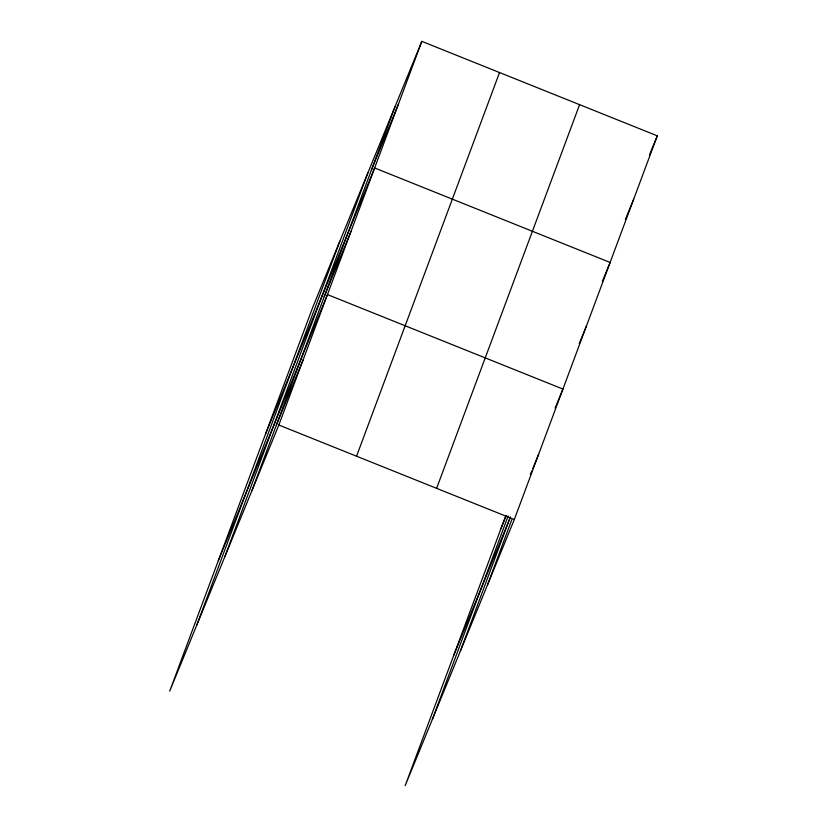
<?xml version="1.0" encoding="UTF-8"?>
<svg xmlns="http://www.w3.org/2000/svg" width="827" height="827" viewBox="0 0 827 827"><rect width="100%" height="100%" fill="white"/><g stroke="black" fill="none" stroke-linecap="round" stroke-linejoin="round"><path stroke-width="1.24" d="M196.867 624.912L339.845 241.226M224.861 556.654L367.839 172.977M252.028 490.411L395.006 106.735M421.822 41.35L312.678 307.479L169.7 691.155L278.844 425.026L421.822 41.35L657.3 135.845L514.322 519.521L405.178 785.65L505.876 515.448M356.551 456.215L499.529 72.538M436.615 488.343L579.593 104.667M432.345 719.407L508.109 516.089M460.339 651.159L510.29 517.123M487.506 584.906L511.81 519.687M371.416 170.042L398.232 104.657M265.498 434.092L374.641 167.964L610.119 262.459L602.314 281.48M324.225 296.655L351.051 231.271M218.307 560.706L327.451 294.577L562.939 389.072L555.134 408.093M276.332 425.192L303.147 359.807M649.505 154.866L657.3 135.845M625.419 219.362L633.709 199.152M500.976 528.587L506.31 515.572M579.21 343.598L586.529 325.766M453.796 655.201L510.404 517.154M530.345 474.512L531.802 470.945M532.784 468.568L538.625 454.302M278.844 425.026L514.322 519.521"/></g></svg>
